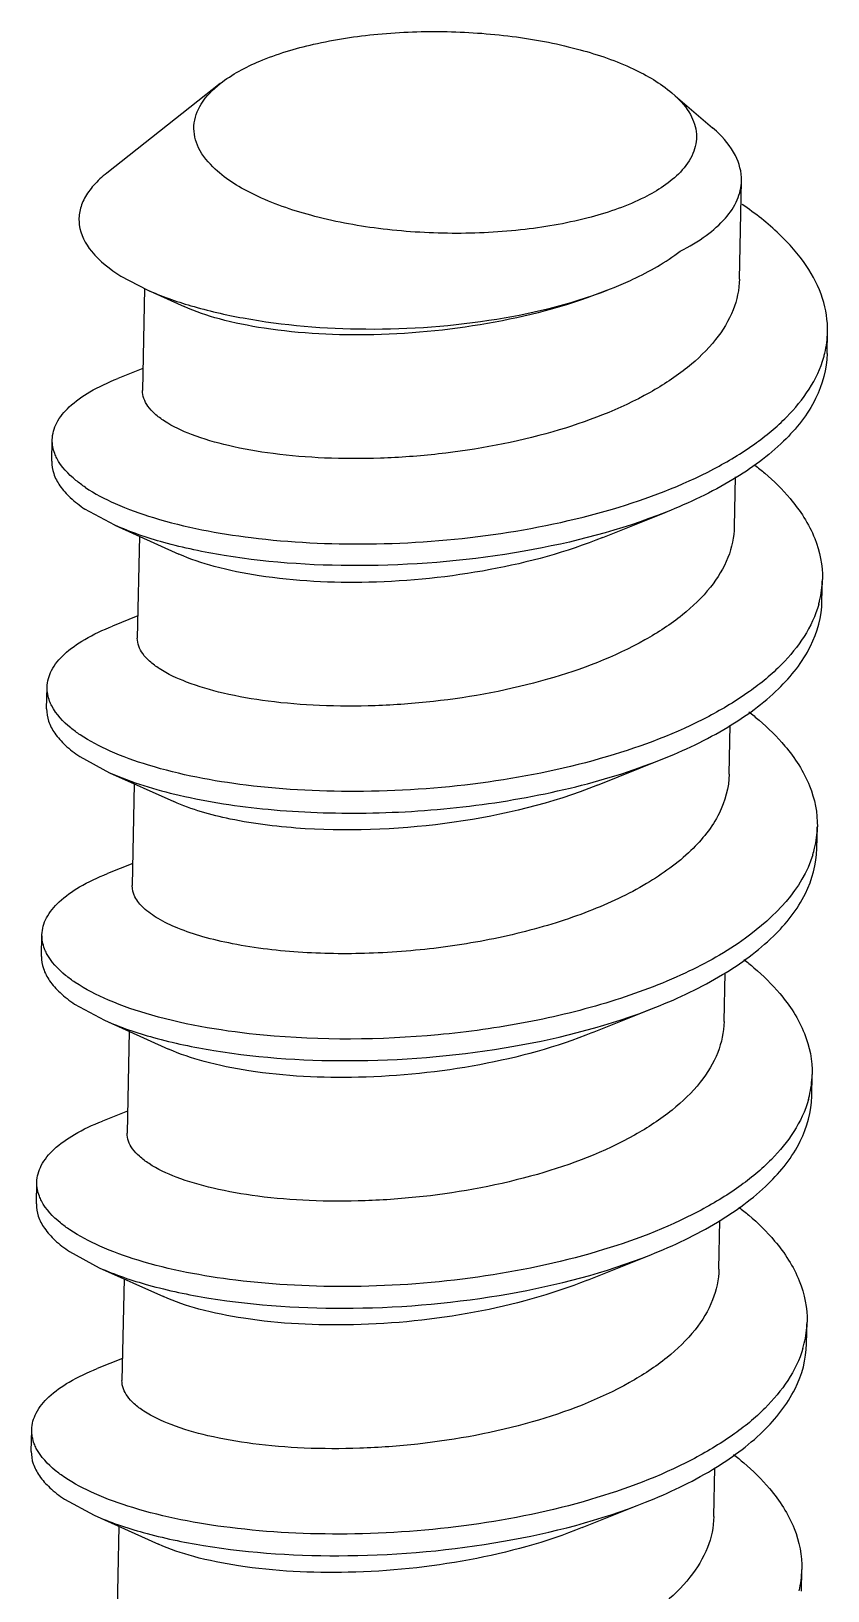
# Model space of a CAD drawing. Header units: millimetres. Extents: x 0 to 549, y 0 to 190.
# Drawn here: x 162.525 to 164.085, y 59.057 to 62.111 of the extents above; entities that cross this region are included whole.
import ezdxf

# ---------------------------------------------------------------- set-up
doc = ezdxf.new("R2010")
doc.units = ezdxf.units.MM
doc.layers.add('02___PRT_ALL_AXES', color=7, linetype='Continuous')

msp = doc.modelspace()

# ---------------------------------------------------------------- linework, layer by layer
at = {"color": 6, "linetype": 'Continuous'}
for p, q in [((162.8951, 62.0081), (162.673, 61.8328)), ((163.7799, 61.9898), (163.7861, 61.9843)), ((163.7862, 61.9844), (163.8595, 61.9215)), ((163.8668, 61.915), (163.8595, 61.9215)), ((163.9121, 61.6255), (163.9161, 61.8181)), ((162.7009, 61.6312), (162.752, 61.6043)), ((162.7471, 61.6069), (162.743, 61.4072)), ((162.752, 61.6043), (162.8244, 61.5717)), ((162.7438, 61.4503), (162.6945, 61.4307)), ((163.9021, 61.1408), (163.9041, 61.2383)), ((162.6886, 61.1435), (162.6302, 61.1751)), ((163.6444, 61.1193), (163.7685, 61.169)), ((162.6886, 61.1435), (162.8143, 61.0869)), ((162.737, 61.1218), (162.7329, 60.9225)), ((162.7338, 60.9656), (162.6845, 60.9459)), ((163.892, 60.656), (163.894, 60.7517)), ((162.6201, 60.6904), (162.6785, 60.6587)), ((162.6785, 60.6587), (162.8043, 60.6022)), ((163.6343, 60.6346), (163.7585, 60.6843)), ((162.727, 60.6371), (162.7229, 60.4378)), ((162.7238, 60.4809), (162.6744, 60.4612)), ((163.882, 60.1713), (163.8839, 60.2667)), ((162.6101, 60.2057), (162.6685, 60.174)), ((163.6243, 60.1498), (163.7484, 60.1996)), ((162.6685, 60.174), (162.7942, 60.1175)), ((162.717, 60.1523), (162.7128, 59.953)), ((162.7137, 59.9961), (162.6644, 59.9765)), ((163.8719, 59.6866), (163.8739, 59.7818)), ((162.6001, 59.7209), (162.6584, 59.6893)), ((163.6142, 59.6651), (163.7384, 59.7148)), ((162.6584, 59.6893), (162.7842, 59.6327)), ((162.7069, 59.6676), (162.7028, 59.4683)), ((162.7037, 59.5114), (162.6543, 59.4917)), ((163.8619, 59.2018), (163.8639, 59.2973)), ((162.59, 59.2362), (162.6484, 59.2045)), ((163.6042, 59.1804), (163.7284, 59.2301)), ((162.6484, 59.2045), (162.7742, 59.148)), ((162.6969, 59.1829), (162.6927, 58.9836))]:
    msp.add_line(p, q, dxfattribs=at)
for centre, radius, start, end in [((163.8888, 61.5262), 0.1959, 346.4211, 358.7332), ((163.8804, 61.5281), 0.2045, 344.2897, 346.4564), ((163.8787, 61.0415), 0.1959, 346.4204, 358.7438), ((163.8704, 61.0434), 0.2044, 344.3467, 346.4553), ((163.8686, 60.5568), 0.196, 346.4613, 358.7284), ((163.8586, 60.5591), 0.2063, 342.7394, 346.4888), ((163.8586, 60.072), 0.1959, 346.4088, 358.7312), ((163.8503, 60.0739), 0.2045, 344.2901, 346.4438), ((163.8485, 59.5873), 0.196, 346.4342, 358.7162), ((163.8394, 59.5894), 0.2054, 343.5072, 346.4661), ((163.8385, 59.1026), 0.1959, 346.4317, 358.7239)]:
    msp.add_arc(centre, radius, start, end, dxfattribs=at)
for points, knots in [([(162.895, 62.0081), (162.9184, 62.0265), (162.9782, 62.0579), (163.0829, 62.0892), (163.2065, 62.1079), (163.3397, 62.1124), (163.4727, 62.1024), (163.5954, 62.0786), (163.6988, 62.0431), (163.7573, 62.0092), (163.7799, 61.9898)], [0, 0, 0, 0, 0.096226, 0.215809, 0.353137, 0.499932, 0.646737, 0.784092, 0.90371, 1, 1, 1, 1]), ([(162.8853, 61.8408), (162.8724, 61.8528), (162.8509, 61.878), (162.8392, 61.9262), (162.8567, 61.9732), (162.8808, 61.9968), (162.895, 62.0081)], [0, 0, 0, 0, 0.269013, 0.493969, 0.722552, 1, 1, 1, 1]), ([(163.7861, 61.9843), (163.7977, 61.9735), (163.8171, 61.9512), (163.8311, 61.9101), (163.8232, 61.8684), (163.8065, 61.8457), (163.7964, 61.835)], [0, 0, 0, 0, 0.278656, 0.513565, 0.740584, 1, 1, 1, 1]), ([(163.9161, 61.8181), (163.9164, 61.835), (163.9062, 61.8725), (163.8815, 61.9012), (163.8668, 61.915)], [0, 0, 0, 0, 0.45582, 1, 1, 1, 1]), ([(162.6731, 61.8329), (162.6638, 61.8256), (162.6475, 61.8107), (162.6289, 61.7852), (162.6188, 61.7586), (162.6174, 61.7209), (162.6437, 61.6714), (162.6796, 61.6445), (162.7009, 61.6312)], [0, 0, 0, 0, 0.139947, 0.261896, 0.370879, 0.474696, 0.701148, 1, 1, 1, 1]), ([(163.7964, 61.835), (163.7765, 61.8142), (163.7197, 61.778), (163.6157, 61.742), (163.4886, 61.7193), (163.3488, 61.7122), (163.2079, 61.7212), (163.0776, 61.7457), (162.9688, 61.7833), (162.9079, 61.8198), (162.8853, 61.8408)], [0, 0, 0, 0, 0.089747, 0.205604, 0.342447, 0.491316, 0.64152, 0.782191, 0.903784, 1, 1, 1, 1]), ([(163.7962, 61.6802), (163.8139, 61.6891), (163.8456, 61.7078), (163.8843, 61.7414), (163.9094, 61.7782), (163.9158, 61.8053), (163.9161, 61.8181)], [0, 0, 0, 0, 0.310901, 0.575333, 0.799781, 1, 1, 1, 1]), ([(164.0846, 61.5219), (164.0851, 61.5439), (164.0778, 61.5904), (164.0438, 61.6562), (163.9891, 61.7181), (163.9431, 61.7539), (163.9176, 61.7713)], [0, 0, 0, 0, 0.212086, 0.442253, 0.703011, 1, 1, 1, 1]), ([(163.6665, 61.6089), (163.6789, 61.6139), (163.7242, 61.6336), (163.7676, 61.6582), (163.7962, 61.6802)], [0, 0, 0, 0, 0.270783, 1, 1, 1, 1]), ([(163.9121, 61.6255), (163.9117, 61.6049), (163.9023, 61.5617), (163.8656, 61.5023), (163.8091, 61.448), (163.705, 61.3803), (163.5407, 61.3181), (163.3607, 61.2843), (163.2106, 61.2733), (163.1024, 61.2735), (163.0028, 61.2816), (162.9155, 61.2967), (162.8437, 61.3175), (162.7954, 61.3398), (162.7676, 61.3604), (162.75, 61.3788), (162.7427, 61.3964), (162.743, 61.4072)], [0, 0, 0, 0, 0.045627, 0.095614, 0.152761, 0.218029, 0.369922, 0.538405, 0.622734, 0.703479, 0.778034, 0.844052, 0.899623, 0.943543, 0.961137, 0.976056, 1, 1, 1, 1]), ([(162.752, 61.6043), (162.7797, 61.5919), (162.8417, 61.5701), (162.9842, 61.5376), (163.1859, 61.5212), (163.4313, 61.5391), (163.593, 61.5792), (163.6665, 61.6089)], [0, 0, 0, 0, 0.097742, 0.210639, 0.469462, 0.745081, 1, 1, 1, 1]), ([(163.6544, 61.604), (163.5835, 61.5753), (163.4316, 61.5342), (163.2043, 61.511), (163.0223, 61.5196), (162.8984, 61.5443), (162.8467, 61.5615), (162.8244, 61.5717)], [0, 0, 0, 0, 0.271177, 0.553188, 0.80753, 0.913236, 1, 1, 1, 1]), ([(162.6311, 61.2175), (162.6495, 61.2052), (162.693, 61.1825), (162.8005, 61.144), (162.967, 61.1129), (163.1908, 61.1019), (163.4287, 61.1197), (163.6569, 61.167), (163.8281, 61.2314), (163.9398, 61.2985), (164.0206, 61.3647), (164.0648, 61.4285), (164.0773, 61.4727)], [0, 0, 0, 0, 0.04199, 0.092494, 0.215991, 0.361371, 0.516124, 0.666918, 0.80176, 0.860569, 0.912944, 1, 1, 1, 1]), ([(164.0838, 61.4795), (164.0831, 61.4492), (164.0651, 61.384), (163.9971, 61.2994), (163.8953, 61.2256), (163.8136, 61.1869), (163.7685, 61.169)], [0, 0, 0, 0, 0.195419, 0.419622, 0.687419, 1, 1, 1, 1]), ([(162.5663, 61.3109), (162.5665, 61.3222), (162.5737, 61.3468), (162.6008, 61.3788), (162.6422, 61.4077), (162.6757, 61.4232), (162.6945, 61.4307)], [0, 0, 0, 0, 0.184025, 0.401219, 0.670842, 1, 1, 1, 1]), ([(162.5753, 61.2745), (162.5738, 61.2774), (162.5685, 61.2888), (162.5661, 61.3016), (162.5663, 61.3109)], [0, 0, 0, 0, 0.263705, 1, 1, 1, 1]), ([(162.5654, 61.2685), (162.5652, 61.2604), (162.5681, 61.2432), (162.5811, 61.2188), (162.6023, 61.1955), (162.6202, 61.1819), (162.6302, 61.1751)], [0, 0, 0, 0, 0.205321, 0.431414, 0.693556, 1, 1, 1, 1]), ([(162.6311, 61.2175), (162.6247, 61.2218), (162.6032, 61.2376), (162.584, 61.2576), (162.5753, 61.2745)], [0, 0, 0, 0, 0.288181, 1, 1, 1, 1]), ([(163.9423, 61.2612), (163.9489, 61.256), (163.9734, 61.236), (163.9961, 61.2136), (164.0111, 61.1958)], [0, 0, 0, 0, 0.263702, 1, 1, 1, 1]), ([(164.0111, 61.1958), (164.0309, 61.1723), (164.0632, 61.123), (164.0752, 61.0645), (164.0746, 61.0372)], [0, 0, 0, 0, 0.529089, 1, 1, 1, 1]), ([(163.7685, 61.169), (163.6791, 61.1335), (163.4857, 61.0834), (163.1934, 61.0571), (162.9557, 61.0713), (162.7903, 61.1058), (162.7196, 61.1296), (162.6886, 61.1435)], [0, 0, 0, 0, 0.262078, 0.540253, 0.797477, 0.907339, 1, 1, 1, 1]), ([(163.902, 61.1408), (163.9016, 61.1202), (163.8923, 61.077), (163.8556, 61.0175), (163.799, 60.9633), (163.6949, 60.8956), (163.5307, 60.8334), (163.3507, 60.7996), (163.2005, 60.7885), (163.0924, 60.7888), (162.9928, 60.7969), (162.9055, 60.8119), (162.8337, 60.8328), (162.7853, 60.855), (162.7575, 60.8757), (162.7399, 60.8941), (162.7327, 60.9117), (162.7329, 60.9225)], [0, 0, 0, 0, 0.045627, 0.095614, 0.152761, 0.218028, 0.36992, 0.538403, 0.622732, 0.703477, 0.778032, 0.844051, 0.899622, 0.943543, 0.961135, 0.976056, 1, 1, 1, 1]), ([(163.6444, 61.1193), (163.5734, 61.0905), (163.4216, 61.0495), (163.1942, 61.0263), (163.0122, 61.0349), (162.8884, 61.0596), (162.8366, 61.0768), (162.8143, 61.0869)], [0, 0, 0, 0, 0.271182, 0.553191, 0.807531, 0.913237, 1, 1, 1, 1]), ([(163.7585, 60.6843), (163.8035, 60.7022), (163.8853, 60.7409), (163.9871, 60.8147), (164.0551, 60.8992), (164.0731, 60.9644), (164.0737, 60.9947)], [0, 0, 0, 0, 0.312575, 0.58037, 0.80457, 1, 1, 1, 1]), ([(164.0673, 60.9882), (164.0549, 60.944), (164.0107, 60.8802), (163.93, 60.8139), (163.8183, 60.7468), (163.647, 60.6823), (163.4188, 60.635), (163.1809, 60.6172), (162.9571, 60.6281), (162.7905, 60.6593), (162.683, 60.6977), (162.6394, 60.7205), (162.621, 60.7328)], [0, 0, 0, 0, 0.087033, 0.139396, 0.198198, 0.333032, 0.483826, 0.63859, 0.783985, 0.907497, 0.958007, 1, 1, 1, 1]), ([(162.5562, 60.8262), (162.5565, 60.8374), (162.5637, 60.8621), (162.5908, 60.8941), (162.6322, 60.9229), (162.6657, 60.9385), (162.6845, 60.9459)], [0, 0, 0, 0, 0.184024, 0.401216, 0.670838, 1, 1, 1, 1]), ([(162.5653, 60.7897), (162.5637, 60.7927), (162.5585, 60.8041), (162.556, 60.8169), (162.5562, 60.8262)], [0, 0, 0, 0, 0.263709, 1, 1, 1, 1]), ([(162.5553, 60.7838), (162.5552, 60.7757), (162.558, 60.7585), (162.5711, 60.7341), (162.5923, 60.7108), (162.6101, 60.6971), (162.6201, 60.6904)], [0, 0, 0, 0, 0.205322, 0.431409, 0.693547, 1, 1, 1, 1]), ([(162.621, 60.7328), (162.6146, 60.7371), (162.5932, 60.7528), (162.574, 60.7729), (162.5653, 60.7897)], [0, 0, 0, 0, 0.288175, 1, 1, 1, 1]), ([(163.9306, 60.7778), (163.9374, 60.7725), (163.9625, 60.7521), (163.9858, 60.7293), (164.0011, 60.711)], [0, 0, 0, 0, 0.263973, 1, 1, 1, 1]), ([(164.0011, 60.711), (164.0208, 60.6876), (164.0532, 60.6383), (164.0651, 60.5797), (164.0646, 60.5524)], [0, 0, 0, 0, 0.529076, 1, 1, 1, 1]), ([(162.6785, 60.6587), (162.7222, 60.6393), (162.8249, 60.6085), (162.9304, 60.5927), (162.9888, 60.5871)], [0, 0, 0, 0, 0.448734, 1, 1, 1, 1]), ([(162.9888, 60.5871), (163.0527, 60.5811), (163.1846, 60.5764), (163.3829, 60.5897), (163.5767, 60.6237), (163.7006, 60.6613), (163.7585, 60.6843)], [0, 0, 0, 0, 0.246356, 0.505177, 0.761187, 1, 1, 1, 1]), ([(163.892, 60.656), (163.8915, 60.6296), (163.8756, 60.5726), (163.8159, 60.4992), (163.7272, 60.4356), (163.6355, 60.3929), (163.5522, 60.3639), (163.4606, 60.3384), (163.3414, 60.3159), (163.198, 60.3032), (163.1029, 60.3039), (163.0567, 60.3068)], [0, 0, 0, 0, 0.081497, 0.174934, 0.286139, 0.414984, 0.484929, 0.55759, 0.707607, 0.85767, 1, 1, 1, 1]), ([(163.6343, 60.6346), (163.5446, 60.5982), (163.3539, 60.5525), (163.1588, 60.5432), (163.0618, 60.5491)], [0, 0, 0, 0, 0.498727, 1, 1, 1, 1]), ([(163.0618, 60.5491), (163.0124, 60.5521), (162.9249, 60.5625), (162.8393, 60.5863), (162.8043, 60.6022)], [0, 0, 0, 0, 0.562277, 1, 1, 1, 1]), ([(163.7484, 60.1996), (163.7935, 60.2174), (163.8753, 60.2561), (163.977, 60.33), (164.045, 60.4145), (164.063, 60.4797), (164.0637, 60.51)], [0, 0, 0, 0, 0.312593, 0.580385, 0.80458, 1, 1, 1, 1]), ([(164.0556, 60.4979), (164.0348, 60.431), (163.9469, 60.3409), (163.8016, 60.2605), (163.6568, 60.2062), (163.4945, 60.1668), (163.2672, 60.1352), (163.0932, 60.134), (162.9797, 60.1448)], [0, 0, 0, 0, 0.176625, 0.291358, 0.421954, 0.564178, 0.712327, 1, 1, 1, 1]), ([(162.5462, 60.3414), (162.5464, 60.3527), (162.5536, 60.3774), (162.5808, 60.4094), (162.6221, 60.4382), (162.6556, 60.4537), (162.6744, 60.4612)], [0, 0, 0, 0, 0.184025, 0.401226, 0.670849, 1, 1, 1, 1]), ([(163.0567, 60.3068), (163.0106, 60.3096), (162.9447, 60.3171), (162.8636, 60.336), (162.8147, 60.3523), (162.7753, 60.3708), (162.7462, 60.3911), (162.7274, 60.4132), (162.7227, 60.4302), (162.7229, 60.4378)], [0, 0, 0, 0, 0.366436, 0.523407, 0.659787, 0.774233, 0.866733, 0.939677, 1, 1, 1, 1]), ([(162.5552, 60.3049), (162.5537, 60.3079), (162.5485, 60.3194), (162.546, 60.3322), (162.5462, 60.3414)], [0, 0, 0, 0, 0.263747, 1, 1, 1, 1]), ([(162.5453, 60.299), (162.5451, 60.2909), (162.548, 60.2737), (162.561, 60.2494), (162.5822, 60.2261), (162.6001, 60.2124), (162.6101, 60.2057)], [0, 0, 0, 0, 0.205325, 0.431427, 0.693568, 1, 1, 1, 1]), ([(162.611, 60.2481), (162.6046, 60.2524), (162.5832, 60.2681), (162.564, 60.2881), (162.5552, 60.3049)], [0, 0, 0, 0, 0.288143, 1, 1, 1, 1]), ([(163.9207, 60.2929), (163.9274, 60.2877), (163.9525, 60.2673), (163.9757, 60.2445), (163.9911, 60.2263)], [0, 0, 0, 0, 0.263947, 1, 1, 1, 1]), ([(162.9797, 60.1448), (162.906, 60.1518), (162.8026, 60.1683), (162.6805, 60.2095), (162.6314, 60.2344), (162.611, 60.2481)], [0, 0, 0, 0, 0.57502, 0.80853, 1, 1, 1, 1]), ([(162.6685, 60.174), (162.6995, 60.1602), (162.7703, 60.1363), (162.9356, 60.1019), (163.1733, 60.0877), (163.4656, 60.1139), (163.6591, 60.1641), (163.7484, 60.1996)], [0, 0, 0, 0, 0.092658, 0.20252, 0.45974, 0.737919, 1, 1, 1, 1]), ([(163.9911, 60.2263), (164.0108, 60.2029), (164.0431, 60.1535), (164.0551, 60.095), (164.0545, 60.0677)], [0, 0, 0, 0, 0.529091, 1, 1, 1, 1]), ([(163.882, 60.1713), (163.8815, 60.1507), (163.8722, 60.1075), (163.8355, 60.0481), (163.779, 59.9938), (163.6748, 59.9261), (163.5106, 59.8639), (163.3306, 59.8301), (163.1805, 59.8191), (163.0723, 59.8193), (162.9727, 59.8274), (162.8854, 59.8425), (162.8136, 59.8633), (162.7652, 59.8856), (162.7374, 59.9062), (162.7199, 59.9246), (162.7126, 59.9423), (162.7128, 59.953)], [0, 0, 0, 0, 0.045627, 0.095614, 0.152761, 0.218029, 0.369921, 0.538403, 0.622732, 0.703477, 0.778032, 0.844051, 0.899622, 0.943543, 0.961135, 0.976056, 1, 1, 1, 1]), ([(163.6243, 60.1498), (163.5534, 60.1211), (163.4015, 60.08), (163.1742, 60.0569), (162.9921, 60.0654), (162.8683, 60.0901), (162.8165, 60.1074), (162.7942, 60.1175)], [0, 0, 0, 0, 0.271182, 0.553191, 0.807531, 0.913237, 1, 1, 1, 1]), ([(164.0471, 60.0186), (164.0347, 59.9743), (163.9905, 59.9106), (163.9097, 59.8443), (163.798, 59.7772), (163.6267, 59.7128), (163.3986, 59.6655), (163.1606, 59.6477), (162.9369, 59.6587), (162.7703, 59.6898), (162.6629, 59.7283), (162.6193, 59.751), (162.6009, 59.7634)], [0, 0, 0, 0, 0.087055, 0.139429, 0.198239, 0.333086, 0.483881, 0.638636, 0.784012, 0.907507, 0.958011, 1, 1, 1, 1]), ([(163.7384, 59.7148), (163.7834, 59.7327), (163.8652, 59.7714), (163.967, 59.8452), (164.035, 59.9297), (164.053, 59.9949), (164.0536, 60.0252)], [0, 0, 0, 0, 0.312573, 0.580368, 0.804572, 1, 1, 1, 1]), ([(162.5361, 59.8567), (162.5364, 59.868), (162.5436, 59.8926), (162.5707, 59.9246), (162.6121, 59.9535), (162.6456, 59.969), (162.6644, 59.9765)], [0, 0, 0, 0, 0.184024, 0.401204, 0.670821, 1, 1, 1, 1]), ([(162.5452, 59.8203), (162.5436, 59.8232), (162.5384, 59.8347), (162.5359, 59.8474), (162.5361, 59.8567)], [0, 0, 0, 0, 0.263674, 1, 1, 1, 1]), ([(162.5353, 59.8143), (162.5351, 59.8062), (162.5379, 59.789), (162.551, 59.7647), (162.5722, 59.7413), (162.59, 59.7277), (162.6001, 59.7209)], [0, 0, 0, 0, 0.205322, 0.431414, 0.693554, 1, 1, 1, 1]), ([(162.6009, 59.7634), (162.5946, 59.7677), (162.5731, 59.7834), (162.5539, 59.8034), (162.5452, 59.8203)], [0, 0, 0, 0, 0.288204, 1, 1, 1, 1]), ([(163.9106, 59.8082), (163.9174, 59.803), (163.9424, 59.7826), (163.9657, 59.7598), (163.981, 59.7416)], [0, 0, 0, 0, 0.26396, 1, 1, 1, 1]), ([(163.981, 59.7416), (164.0008, 59.7181), (164.0331, 59.6688), (164.045, 59.6102), (164.0445, 59.5829)], [0, 0, 0, 0, 0.529082, 1, 1, 1, 1]), ([(162.6584, 59.6893), (162.6895, 59.6754), (162.7602, 59.6516), (162.9256, 59.6171), (163.1633, 59.6029), (163.4555, 59.6292), (163.649, 59.6793), (163.7384, 59.7148)], [0, 0, 0, 0, 0.092662, 0.202532, 0.459757, 0.737927, 1, 1, 1, 1]), ([(163.8719, 59.6866), (163.8715, 59.666), (163.8622, 59.6228), (163.8255, 59.5633), (163.7689, 59.5091), (163.6648, 59.4414), (163.5006, 59.3792), (163.3205, 59.3454), (163.1704, 59.3344), (163.0622, 59.3346), (162.9627, 59.3427), (162.8753, 59.3578), (162.8035, 59.3786), (162.7552, 59.4008), (162.7274, 59.4215), (162.7098, 59.4399), (162.7026, 59.4575), (162.7028, 59.4683)], [0, 0, 0, 0, 0.045627, 0.095614, 0.152761, 0.218028, 0.369921, 0.538405, 0.622734, 0.703479, 0.778034, 0.844052, 0.899623, 0.943544, 0.961137, 0.976056, 1, 1, 1, 1]), ([(163.6142, 59.6651), (163.5433, 59.6364), (163.3914, 59.5953), (163.1641, 59.5721), (162.9821, 59.5807), (162.8583, 59.6054), (162.8065, 59.6226), (162.7842, 59.6327)], [0, 0, 0, 0, 0.271181, 0.553191, 0.807531, 0.913237, 1, 1, 1, 1]), ([(164.0363, 59.5311), (164.0232, 59.487), (163.9784, 59.4236), (163.897, 59.3578), (163.7849, 59.2912), (163.6137, 59.2272), (163.3859, 59.1805), (163.1486, 59.163), (162.9257, 59.1741), (162.7597, 59.2053), (162.6526, 59.2437), (162.6092, 59.2663), (162.5909, 59.2786)], [0, 0, 0, 0, 0.087375, 0.139937, 0.198905, 0.333929, 0.484695, 0.639263, 0.784383, 0.907647, 0.958066, 1, 1, 1, 1]), ([(163.7284, 59.2301), (163.7734, 59.248), (163.8552, 59.2867), (163.9569, 59.3605), (164.0249, 59.445), (164.043, 59.5102), (164.0436, 59.5405)], [0, 0, 0, 0, 0.312579, 0.580376, 0.804578, 1, 1, 1, 1]), ([(162.5261, 59.372), (162.5263, 59.3833), (162.5335, 59.4079), (162.5607, 59.4399), (162.602, 59.4687), (162.6356, 59.4843), (162.6543, 59.4917)], [0, 0, 0, 0, 0.184024, 0.401216, 0.670838, 1, 1, 1, 1]), ([(162.5351, 59.3355), (162.5336, 59.3385), (162.5284, 59.3499), (162.5259, 59.3627), (162.5261, 59.372)], [0, 0, 0, 0, 0.263693, 1, 1, 1, 1]), ([(162.5252, 59.3295), (162.525, 59.3215), (162.5279, 59.3043), (162.541, 59.2799), (162.5622, 59.2566), (162.58, 59.2429), (162.59, 59.2362)], [0, 0, 0, 0, 0.205322, 0.431414, 0.693555, 1, 1, 1, 1]), ([(162.5909, 59.2786), (162.5845, 59.2829), (162.563, 59.2986), (162.5439, 59.3187), (162.5351, 59.3355)], [0, 0, 0, 0, 0.288193, 1, 1, 1, 1]), ([(163.9006, 59.3235), (163.9073, 59.3182), (163.9324, 59.2978), (163.9556, 59.2751), (163.971, 59.2568)], [0, 0, 0, 0, 0.263962, 1, 1, 1, 1]), ([(163.971, 59.2568), (163.9907, 59.2334), (164.0231, 59.1841), (164.035, 59.1255), (164.0344, 59.0982)], [0, 0, 0, 0, 0.529091, 1, 1, 1, 1]), ([(162.6484, 59.2045), (162.6794, 59.1907), (162.7502, 59.1669), (162.9155, 59.1324), (163.1532, 59.1182), (163.4455, 59.1445), (163.639, 59.1946), (163.7284, 59.2301)], [0, 0, 0, 0, 0.092655, 0.202517, 0.459739, 0.737926, 1, 1, 1, 1]), ([(163.8619, 59.2018), (163.8615, 59.1813), (163.8521, 59.138), (163.8154, 59.0786), (163.7589, 59.0244), (163.6548, 58.9566), (163.4905, 58.8945), (163.3105, 58.8606), (163.1604, 58.8496), (163.0522, 58.8499), (162.9526, 58.858), (162.8653, 58.873), (162.7935, 58.8938), (162.7452, 58.9161), (162.7173, 58.9368), (162.6998, 58.9552), (162.6925, 58.9728), (162.6927, 58.9836)], [0, 0, 0, 0, 0.045627, 0.095614, 0.152761, 0.218029, 0.369921, 0.538404, 0.622732, 0.703477, 0.778032, 0.844051, 0.899622, 0.943543, 0.961135, 0.976056, 1, 1, 1, 1]), ([(163.6042, 59.1804), (163.5333, 59.1516), (163.3814, 59.1105), (163.1541, 59.0874), (162.972, 59.096), (162.8482, 59.1206), (162.7964, 59.1379), (162.7742, 59.148)], [0, 0, 0, 0, 0.271182, 0.553191, 0.807531, 0.913237, 1, 1, 1, 1])]:
    msp.add_open_spline(points, degree=3, knots=knots, dxfattribs=at)
at = {"layer": '02___PRT_ALL_AXES', "color": 6, "linetype": 'Continuous'}
for p, q in [((164.0838, 61.4795), (164.0846, 61.5219)), ((162.5654, 61.2685), (162.5663, 61.3109)), ((164.0737, 60.9947), (164.0746, 61.0372)), ((162.5553, 60.7837), (162.5562, 60.8261)), ((164.0637, 60.51), (164.0646, 60.5524)), ((162.5453, 60.299), (162.5462, 60.3414)), ((164.0536, 60.0253), (164.0545, 60.0677)), ((162.5353, 59.8143), (162.5361, 59.8567)), ((164.0436, 59.5406), (164.0445, 59.583)), ((162.5252, 59.3295), (162.5261, 59.372)), ((164.0336, 59.0558), (164.0344, 59.0982))]:
    msp.add_line(p, q, dxfattribs=at)

doc.saveas('drawing.dxf')
